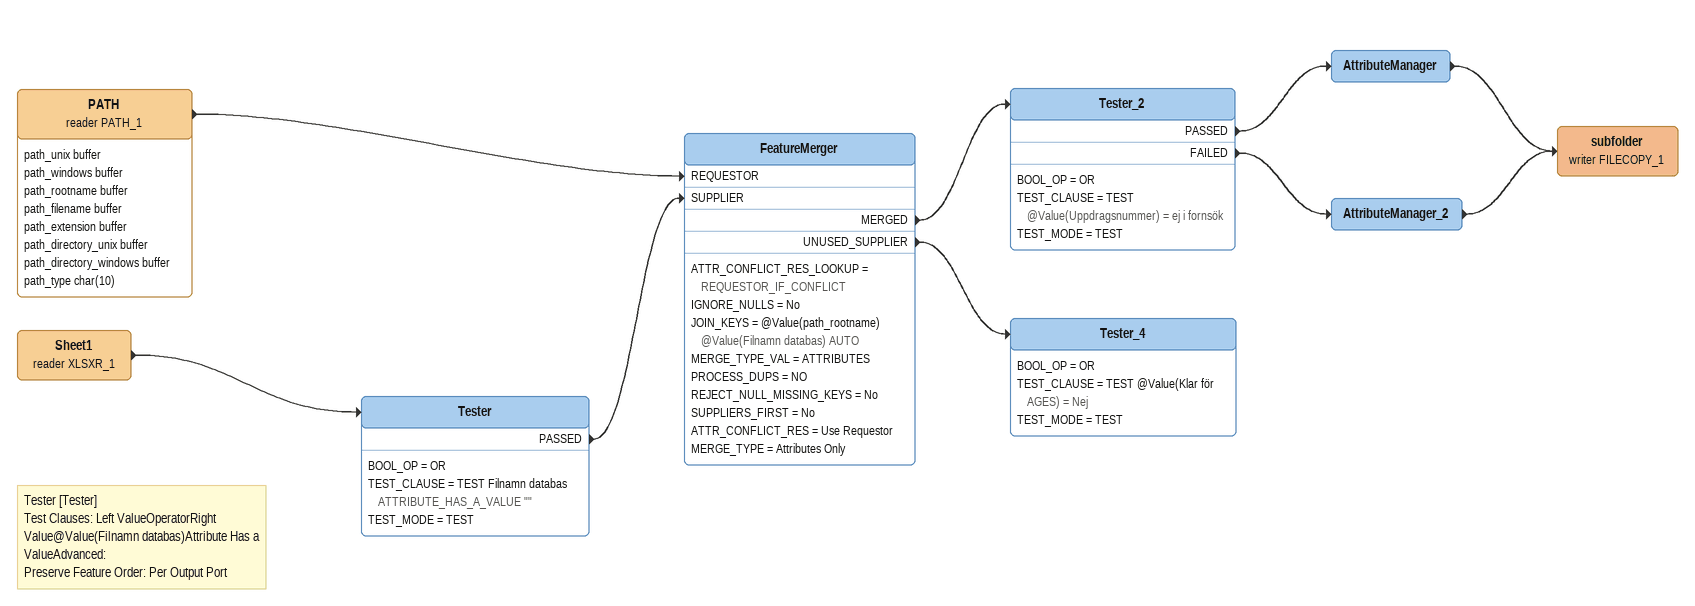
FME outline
Sheet1 (reader XLSXR_1)
    -> Tester
Note: Tester [Tester] / Test Clauses: Left ValueOperatorRight Value@Value(Filnamn databas)Attribute Has a ValueAdvanced: / Preserve Feature Order: Per Output Port
Tester
    BOOL_OP = OR
    TEST_CLAUSE = TEST Filnamn databas ATTRIBUTE_HAS_A_VALUE ""
    TEST_MODE = TEST
    PASSED -> FeatureMerger [SUPPLIER]
PATH (reader PATH_1)
    attributes: path_unix buffer, path_windows buffer, path_rootname buffer, path_filename buffer, path_extension buffer, path_directory_unix buffer, path_directory_windows buffer, path_type char(10)
    -> FeatureMerger [REQUESTOR]
FeatureMerger
    ATTR_CONFLICT_RES_LOOKUP = REQUESTOR_IF_CONFLICT
    IGNORE_NULLS = No
    JOIN_KEYS = @Value(path_rootname) @Value(Filnamn databas) AUTO
    MERGE_TYPE_VAL = ATTRIBUTES
    PROCESS_DUPS = NO
    REJECT_NULL_MISSING_KEYS = No
    SUPPLIERS_FIRST = No
    ATTR_CONFLICT_RES = Use Requestor
    MERGE_TYPE = Attributes Only
    MERGED -> Tester_2
    UNUSED_SUPPLIER -> Tester_4
Tester_2
    BOOL_OP = OR
    TEST_CLAUSE = TEST @Value(Uppdragsnummer) = ej i fornsök
    TEST_MODE = TEST
    PASSED -> AttributeManager
    FAILED -> AttributeManager_2
AttributeManager
    -> subfolder (writer FILECOPY_1)
AttributeManager_2
    -> subfolder (writer FILECOPY_1)
subfolder (writer FILECOPY_1)
Tester_4
    BOOL_OP = OR
    TEST_CLAUSE = TEST @Value(Klar för AGES) = Nej
    TEST_MODE = TEST
